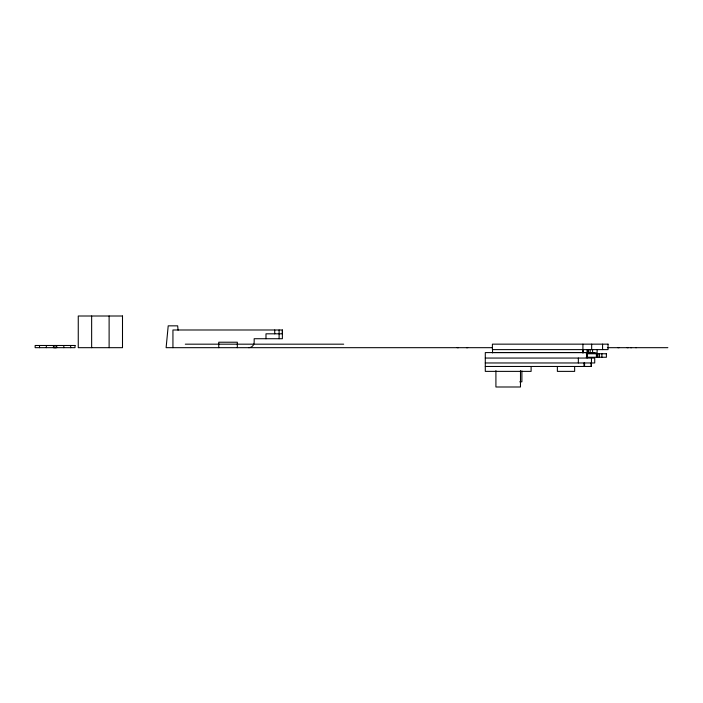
<?xml version="1.0" encoding="UTF-8"?>
<svg xmlns="http://www.w3.org/2000/svg" width="703" height="703" viewBox="0 0 703 703"><rect width="100%" height="100%" fill="white"/><g stroke="black" fill="none" stroke-linecap="round" stroke-linejoin="round"><path stroke-width="1.05" d="M172.938 347.677L172.938 329.988L282.378 329.988L282.378 333.811L265.989 333.811L265.989 338.723M218.756 347.677L218.756 342.22L237.324 342.22L237.324 347.677M279.1 338.723L279.1 329.988M282.378 329.988L282.378 338.723L254.161 338.723L254.17 342.22A5.457 5.457 0 0 1 248.713 347.677M594.72 352.59L485.29 352.59L485.29 371.377L531.108 371.377L531.108 366.465M495.914 370.613L495.914 386.993L520.484 386.993L520.484 370.613M521.89 370.912L521.89 381.826L519.754 381.826M578.341 362.968L578.341 358.055M583.982 366.465L583.982 362.968M584.562 366.465L584.562 362.968M591.091 366.465L591.091 362.968M591.451 366.465L591.451 358.055M54.799 345.516A1.09 1.09 0 0 1 56.135 346.86A1.09 1.09 0 0 1 54.307 347.344A1.09 1.09 0 0 1 54.799 345.516L55.37 345.516M466.432 347.677L467.688 347.677M627.067 347.677L628.324 347.677M185.293 344.18L343.688 344.18M630.617 347.677L631.602 347.677M492.46 347.677L166.119 347.677L168.21 325.841L177.674 325.841L178.087 330.208M607.418 347.677L667.85 347.677M635.749 347.686L636.356 347.686M492.003 352.537L587.075 352.537M586.557 353.152L587.075 353.152M586.232 353.758L606.425 353.758M586.557 356.034L587.075 356.034M586.557 356.641L587.075 356.641M586.232 357.256L606.425 357.256L606.355 353.758M485.29 358.055L594.72 358.055L594.72 362.968L485.29 362.968M485.29 366.465L591.495 366.465M617.84 347.677L619.097 347.677M457.205 347.677L458.47 347.677M602.576 344.154L602.576 349.611M601.9 353.758L601.9 357.256M599.439 353.758L599.439 357.256M597.357 353.758L597.357 357.256M597.119 349.611L597.119 352.888L587.102 352.888L587.102 349.611M597.102 353.758L597.102 357.256M596.785 353.758L596.785 357.256M596.408 353.758L596.408 357.256M592.594 349.611L592.594 352.888M591.662 344.154L591.662 349.611M590.133 349.611L590.133 352.888M588.297 349.611L588.385 352.888M588.235 349.611L588.147 352.888M588.051 349.611L588.051 352.888M587.928 349.611L587.928 352.888M587.796 349.611L587.796 352.888M587.638 349.611L587.638 352.888M587.471 349.611L587.471 352.888M587.163 353.758L587.163 357.256M587.005 352.537L587.084 358.055M586.917 352.537L586.917 356.641M586.785 352.537L586.785 356.641M583.042 349.611L583.051 352.888M582.919 344.154L582.919 352.888M574.65 366.465L574.65 371.377L557.374 371.377L557.374 366.465M492.531 349.611L492.531 352.888M274.732 329.988L274.732 333.811M109.114 316.007L109.114 347.677M91.645 316.007L91.645 347.677M70.643 345.481L70.643 347.669M63.815 345.481L63.815 347.669M56.723 345.481L56.723 347.669L55.08 347.695L53.446 347.669L53.446 345.481M46.345 345.481L46.345 347.669M39.517 345.481L39.517 347.669M122.498 316.007L78.261 316.007L78.261 347.677L122.498 347.677L122.498 316.007M608.042 344.154L492.399 344.154L492.399 349.611L608.042 349.611L608.042 344.154M75.01 345.481L35.15 345.481L35.15 347.669L75.01 347.669L75.01 345.481M597.691 357.256L597.691 353.758L597.603 357.256"/></g></svg>
